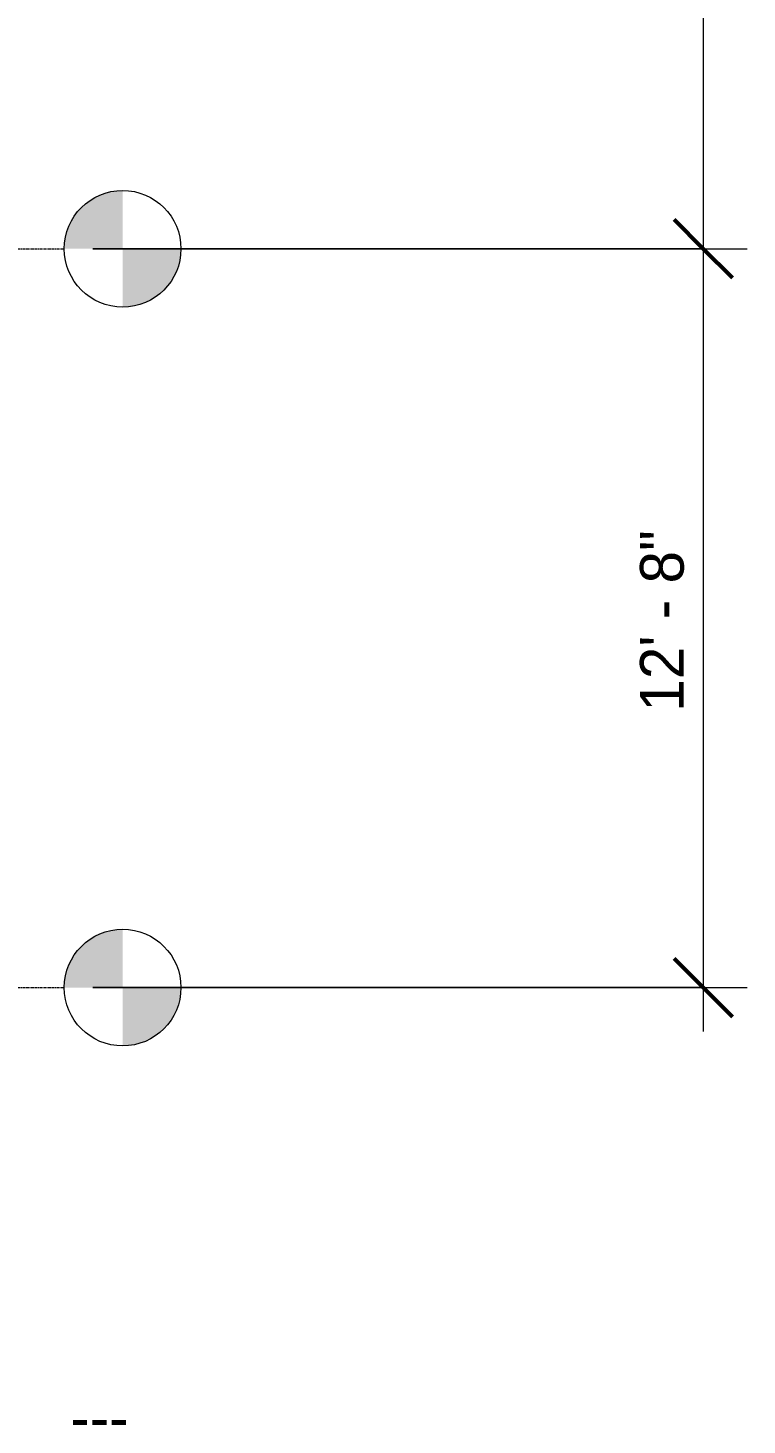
# Model space of a CAD drawing. Header units: inches. Extents: x -4168 to 1483, y -300 to 637.
# Drawn here: x -1837.6 to -1689.6, y -242 to 45.4 of the extents above; entities that cross this region are included whole.
import ezdxf

# ---------------------------------------------------------------- set-up
doc = ezdxf.new("R2010")
doc.units = ezdxf.units.IN
doc.header["$MEASUREMENT"] = 0
doc.linetypes.add('Grid Line 1_2_', pattern=[0.875, 0.5, -0.125, 0.125, -0.125])
for name, color, linetype, lineweight in [('A-ANNO-DIMS', 211, 'Continuous', 9), ('A-ANNO-DIMS-96', 211, 'Continuous', 9), ('A-ANNO-SYMB', 150, 'Continuous', 9), ('A-FLOR-LEVL', 51, 'Continuous', 9), ('A-FLOR-LEVL-1', 51, 'Grid Line 1_2_', 9)]:
    doc.layers.add(name, color=color, linetype=linetype, lineweight=lineweight)
doc.styles.add('Century Gothic', font='ufonts.com_century-gothic.ttf', dxfattribs={"height": 9})
doc.dimstyles.new('OD__1_8__Tol__', dxfattribs={"dimscale": 12, "dimtxt": 9.397514, "dimasz": 1, "dimexe": 0.75, "dimexo": 0.5, "dimgap": 0.125, "dimtad": 1, "dimdec": 3, "dimrnd": 0.125, "dimzin": 3, "dimdsep": 46, "dimlunit": 4, "dimtxsty": 'Century Gothic', "dimblk1": 'OBLIQUE', "dimblk2": 'OBLIQUE', "dimsah": 1, "dimcen": 0.09, "dimdle": 0.75, "dimazin": 0, "dimtfac": 1, "dimtdec": 4, "dimtix": 1, "dimtmove": 0, "dimatfit": 3, "dimfxl": 1, "dimtvp": 1, "dimtfill": 1, "dimfrac": 2, "dimtolj": 1, "dimtzin": 0, "dimarcsym": 2})

# ---------------------------------------------------------------- blocks, each defined once
blk = doc.blocks.new('Level - Level Head - Circle-50818-BUILDING SECTION - NORTH_SOUTH THRU PARKING RAMP - LOOKING WEST')
at = {"layer": 'A-FLOR-LEVL'}
h = blk.add_hatch(color=256, dxfattribs=at)
edge = h.paths.add_edge_path(flags=0)
edge.add_line((-1818.09, 0), (-1830.09, 0))
edge.add_arc((-1818.09, 0), 12, 90, 180, ccw=False)
edge.add_line((-1818.09, 12), (-1818.09, 0))
h = blk.add_hatch(color=256, dxfattribs=at)
edge = h.paths.add_edge_path(flags=0)
edge.add_line((-1818.09, -12), (-1818.09, 0))
edge.add_line((-1818.09, 0), (-1806.09, 0))
edge.add_arc((-1818.09, 0), 12, 270, 360, ccw=False)
blk.add_circle((-1818.09, 0), 12, dxfattribs=at)
blk = doc.blocks.new('DIMBLOCK3-BUILDING SECTION - NORTH_SOUTH THRU PARKING RAMP - LOOKING WEST')
at = {"layer": 'A-ANNO-DIMS-96', "lineweight": 50}
for p, q in [((-1698.61, 136), (-1704.61, 142)), ((-1698.61, 136), (-1692.61, 130)), ((-1698.61, 0), (-1704.61, 6)), ((-1698.61, 0), (-1692.61, -6))]:
    blk.add_line(p, q, dxfattribs=at)
at = {"layer": 'A-ANNO-DIMS-96'}
for p, q in [((-1824.2, 136), (-1689.61, 136)), ((-1698.61, 136), (-1824.2, 136)), ((-1698.61, 136), (-1698.61, 0)), ((-1824.2, 0), (-1689.61, 0)), ((-1698.61, 0), (-1824.2, 0))]:
    blk.add_line(p, q, dxfattribs=at)
at = {"layer": 'A-ANNO-DIMS-96', "color": 0, "insert": (-1711.64, 48.76), "char_height": 9, "width": 46.1821, "attachment_point": 1, "rotation": 90, "line_spacing_factor": 0.984502, "style": 'Century Gothic', "bg_fill": 3, "box_fill_scale": 1.25, "bg_fill_color": 256, "bg_fill_true_color": 13158600, "bg_fill_transparency": 0}
blk.add_mtext('11\' - 4"', dxfattribs=at)
blk = doc.blocks.new('_Oblique')
at = {"color": 0, "linetype": 'ByBlock', "lineweight": -2}
blk.add_line((-0.5, -0.5), (0.5, 0.5), dxfattribs=at)
blk = doc.blocks.new('DIMBLOCK4-BUILDING SECTION - NORTH_SOUTH THRU PARKING RAMP - LOOKING WEST')
at = {"layer": 'A-ANNO-DIMS-96', "lineweight": 50}
for p, q in [((-1698.61, 0), (-1704.61, 6)), ((-1698.61, 0), (-1692.61, -6)), ((-1698.61, -152), (-1704.61, -146)), ((-1698.61, -152), (-1692.61, -158))]:
    blk.add_line(p, q, dxfattribs=at)
at = {"layer": 'A-ANNO-DIMS-96'}
for p, q in [((-1824.2, 0), (-1689.61, 0)), ((-1698.61, 0), (-1824.2, 0)), ((-1698.61, 0), (-1698.61, -161)), ((-1824.2, -152), (-1689.61, -152)), ((-1698.61, -152), (-1824.2, -152))]:
    blk.add_line(p, q, dxfattribs=at)
at = {"layer": 'A-ANNO-DIMS-96', "color": 0, "insert": (-1711.64, -95.24), "char_height": 9, "width": 46.1821, "attachment_point": 1, "rotation": 90, "line_spacing_factor": 0.984502, "style": 'Century Gothic', "bg_fill": 3, "box_fill_scale": 1.25, "bg_fill_color": 256, "bg_fill_true_color": 13158600, "bg_fill_transparency": 0}
blk.add_mtext('12\' - 8"', dxfattribs=at)
blk = doc.blocks.new('Section - Callout Head-565430-BUILDING SECTION - NORTH_SOUTH THRU PARKING RAMP - LOOKING WEST')
at = {"layer": 'A-ANNO-SYMB', "insert": (-2507.55, -227.12), "char_height": 9, "width": 15.453, "attachment_point": 1, "style": 'Century Gothic'}
blk.add_mtext('---', dxfattribs=at)

msp = doc.modelspace()

# ---------------------------------------------------------------- linework, layer by layer
at = {"layer": 'A-FLOR-LEVL-1'}
for p, q in [((-4167.9645, 0), (-1830.091, 0)), ((-4167.9645, -152), (-1830.091, -152))]:
    msp.add_line(p, q, dxfattribs=at)

# ---------------------------------------------------------------- block references
at = {"layer": 'A-ANNO-SYMB'}
msp.add_blockref('Section - Callout Head-565430-BUILDING SECTION - NORTH_SOUTH THRU PARKING RAMP - LOOKING WEST', (678.6757, -8.8425), dxfattribs=at)
at = {"layer": 'A-FLOR-LEVL'}
for p in [(0, 0), (0, -152)]:
    msp.add_blockref('Level - Level Head - Circle-50818-BUILDING SECTION - NORTH_SOUTH THRU PARKING RAMP - LOOKING WEST', p, dxfattribs=at)

# ---------------------------------------------------------------- next in the draw order: dimensions: what is measured, and where the dimension line sits
at = {"layer": 'A-ANNO-DIMS'}
dim = msp.add_linear_dim(base=(-1698.608, 0), p1=(-1830.1984, 136), p2=(-1830.1984, 0), angle=90, dimstyle='OD__1_8__Tol__', override={"dimpost": '<>', "dimfxl": 136}, dxfattribs=at)
dim.commit()
dim.dimension.update_dxf_attribs({"geometry": 'DIMBLOCK3-BUILDING SECTION - NORTH_SOUTH THRU PARKING RAMP - LOOKING WEST', "text_midpoint": (-1704.7212, 68)})

# ---------------------------------------------------------------- next in the draw order: dimensions: what is measured, and where the dimension line sits
dim = msp.add_linear_dim(base=(-1698.608, -152), p1=(-1830.1984, 0), p2=(-1830.1984, -152), angle=90, dimstyle='OD__1_8__Tol__', override={"dimpost": '<>', "dimfxl": 152}, dxfattribs=at)
dim.commit()
dim.dimension.update_dxf_attribs({"geometry": 'DIMBLOCK4-BUILDING SECTION - NORTH_SOUTH THRU PARKING RAMP - LOOKING WEST', "text_midpoint": (-1704.8344, -76)})

doc.saveas('drawing.dxf')
